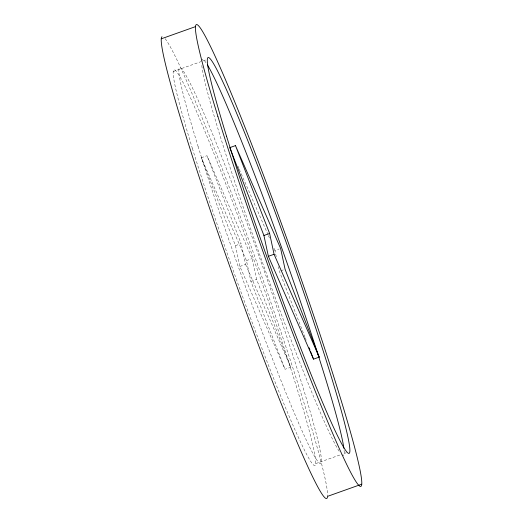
<?xml version="1.0" encoding="UTF-8"?>
<svg xmlns="http://www.w3.org/2000/svg" width="523" height="523" viewBox="0 0 523 523"><rect width="100%" height="100%" fill="white"/><g stroke="black" fill="none" stroke-linecap="round" stroke-linejoin="round"><path stroke-width="0.39" stroke-dasharray="2.62 1.96" d="M173.159 71.54L200.871 61.675M203.055 60.897L206.611 59.629M201.303 157.763L206.997 155.736L252.151 258.578L256.603 279.393L290.749 367.257L285.055 369.284L239.9 266.442L235.448 245.627L201.303 157.763L246.457 260.604L250.909 281.42L285.055 369.284M235.448 245.627L241.142 243.6L206.997 155.736M246.457 260.604L252.151 258.578M276.249 256.636L274.928 250.471L279.197 248.948M239.9 266.442L245.594 264.416L241.142 243.6M250.909 281.42L256.603 279.393M280.805 270.777L283.649 269.763M315.676 463.626L340.349 454.84M344.147 453.487L346.278 452.728M237.958 166.255L238.939 168.491M239.266 169.236L240.9 172.963M241.227 173.708L268.057 234.82M268.384 235.566L270.018 239.292M273.947 248.235L274.928 250.471M245.594 264.416L290.749 367.257M304.987 337.185L279.38 271.287L278.393 266.658M305.282 337.936L306.164 340.212M165.098 38.663A245.156 13.435 70.4 0 1 257.944 265.521A245.156 13.435 70.4 0 1 327.601 495.915M339.172 451.257A210.089 11.513 70.4 0 1 261.422 259.552A210.089 11.513 70.4 0 1 201.695 64.532M201.63 61.4A210.089 11.513 70.4 0 1 206.605 63.629M344.082 450.355A210.089 11.513 70.4 0 1 341.107 453.918M198.067 146.362A210.089 11.513 70.4 0 0 318.337 462.031A210.089 11.513 70.4 0 0 233.938 188.273A210.089 11.513 70.4 0 0 198.067 146.362M192.372 148.388A210.089 11.513 70.4 0 0 312.643 464.058A210.089 11.513 70.4 0 0 228.244 190.3A210.089 11.513 70.4 0 0 192.372 148.388"/><path stroke-width="0.78" d="M161.267 38.82L195.432 26.653M235.468 145.603L229.774 147.63L263.919 235.494L268.371 256.309L313.525 359.151L319.22 357.117L285.074 269.26L280.622 248.445L235.468 145.603L269.613 233.461L274.065 254.276L319.22 357.117M263.919 235.494L269.613 233.461M268.371 256.309L274.065 254.276M361.733 484.18L327.568 496.347A245.156 13.435 70.4 0 1 237.337 287.643A245.156 13.435 70.4 0 1 162.006 36.721M309.106 347.788L309.989 350.057M310.577 351.574L313.525 359.151M207.356 64.819A210.089 11.513 70.4 0 1 283.786 253.733A210.089 11.513 70.4 0 1 343.846 448.224M217.849 116.328A245.156 13.435 70.4 0 0 358.19 484.684A245.156 13.435 70.4 0 0 259.709 165.242A245.156 13.435 70.4 0 0 217.849 116.328M226.531 136.222A210.089 11.513 70.4 0 0 346.801 451.892A210.089 11.513 70.4 0 0 262.409 178.14A210.089 11.513 70.4 0 0 226.531 136.222"/></g></svg>
